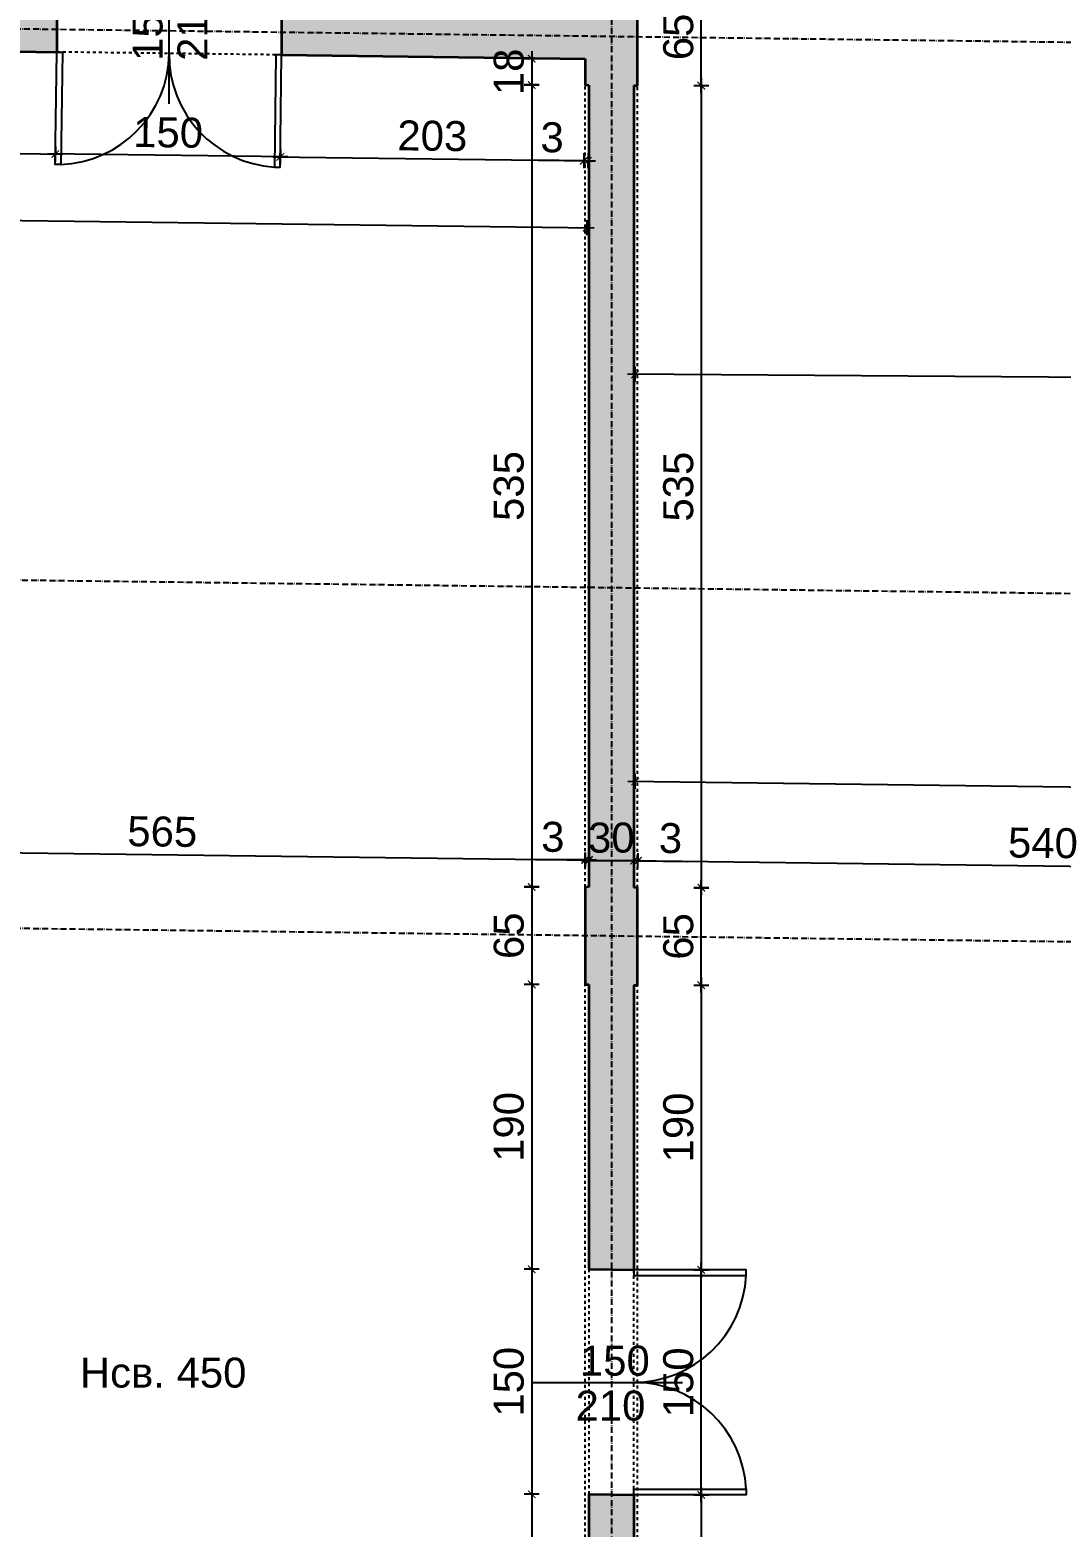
# Model space of a CAD drawing. Header units: inches. Extents: x -72385 to 39588, y -6525 to 66685.
# Drawn here: x -42713 to -42025, y 8388 to 9387 of the extents above; entities that cross this region are included whole.
import ezdxf

# ---------------------------------------------------------------- set-up
doc = ezdxf.new("R2010")
doc.units = ezdxf.units.IN
doc.header["$MEASUREMENT"] = 0
doc.linetypes.add('DashDot', pattern=[0.6, 0.4, -0.1, 0, -0.1])
doc.linetypes.add('Hidden', pattern=[0.4, 0.2, -0.2])
for name, color, linetype, lineweight in [('Врати', 251, 'Continuous', 25), ('Линия на разрез', 252, 'DashDot', 25), ('Надписи Hсв', 252, 'Continuous', 25), ('Надписи врати', 252, 'Continuous', 25), ('Надписи коти вътрешни', 252, 'Continuous', 25), ('Оси', 252, 'DashDot', 25), ('Пунктир', 253, 'Hidden', 25), ('Разрезни линии', 7, 'Continuous', 35), ('Щрих стени', 254, 'Continuous', 25)]:
    doc.layers.add(name, color=color, linetype=linetype, lineweight=lineweight)
doc.styles.add('Arial Regular', font='arial.ttf')
doc.styles.get("Standard").update_dxf_attribs({"font": 'arial.ttf'})
doc.dimstyles.new('Annotative', dxfattribs={"dimscale": 0, "dimtxt": 20, "dimasz": 5, "dimexe": 5, "dimexo": 5, "dimgap": 5, "dimtad": 1, "dimdec": 0, "dimzin": 0, "dimdsep": 46, "dimtxsty": 'Standard', "dimblk": 'ARCHTICK', "dimcen": 5, "dimdle": 5, "dimadec": 0, "dimazin": 0, "dimtfac": 1, "dimtdec": 0, "dimtofl": 0, "dimtmove": 0, "dimatfit": 3, "dimldrblk": 'ARCHTICK', "dimfxl": 5, "dimfxlon": 1, "dimtolj": 1, "dimtzin": 0, "dimarcsym": 1})

# ---------------------------------------------------------------- blocks, each defined once
blk = doc.blocks.new('_ArchTick')
at = {"color": 0, "linetype": 'ByBlock', "const_width": 0.15}
blk.add_lwpolyline([(-0.5, -0.5), (0.5, 0.5)], dxfattribs=at)
blk = doc.blocks.new('*D1494')
at = {"layer": 'Defpoints', "color": 0, "ltscale": 50, "transparency": 16777216}
for p in [(-42907.34, 9375.14), (-42694.84, 9372.44), (-42695.7, 9304.42)]:
    blk.add_point(p, dxfattribs=at)
at = {"layer": 'Надписи коти вътрешни', "color": 0, "lineweight": -2, "ltscale": 50, "transparency": 16777216}
for p, q in [((-42908.14, 9312.13), (-42908.27, 9302.13)), ((-42695.64, 9309.42), (-42695.77, 9299.42)), ((-42913.2, 9307.19), (-42690.7, 9304.36))]:
    blk.add_line(p, q, dxfattribs=at)
at = {"layer": 'Надписи коти вътрешни', "color": 0, "lineweight": -2, "ltscale": 50, "transparency": 16777216, "xscale": 5, "yscale": 5, "zscale": 5}
for p, rotation in [((-42908.2, 9307.13), 179.2706286525487), ((-42695.7, 9304.42), 359.2706286525487)]:
    blk.add_blockref('_ArchTick', p, dxfattribs=dict(at, rotation=rotation))
at = {"layer": 'Надписи коти вътрешни', "color": 0, "ltscale": 50, "transparency": 16777216, "insert": (-42801.76, 9320.99), "char_height": 20, "attachment_point": 5, "rotation": 359.27063}
blk.add_mtext('\\A1;213', dxfattribs=at)
blk = doc.blocks.new('*D1493')
at = {"layer": 'Defpoints', "color": 0, "ltscale": 50, "transparency": 16777216}
for p in [(-42342.34, 9350.45), (-42339.83, 9350.42), (-42340.48, 9299.9)]:
    blk.add_point(p, dxfattribs=at)
at = {"layer": 'Надписи коти вътрешни', "color": 0, "lineweight": -2, "ltscale": 50, "transparency": 16777216}
for p, q in [((-42342.98, 9299.93), (-42376.07, 9300.36)), ((-42342.92, 9304.93), (-42343.04, 9294.93)), ((-42340.41, 9304.9), (-42340.54, 9294.9)), ((-42340.48, 9299.9), (-42335.48, 9299.84))]:
    blk.add_line(p, q, dxfattribs=at)
at = {"layer": 'Надписи коти вътрешни', "color": 0, "lineweight": -2, "ltscale": 50, "transparency": 16777216, "xscale": 5, "yscale": 5, "zscale": 5}
for p, rotation in [((-42342.98, 9299.93), 359.270628651513), ((-42340.48, 9299.9), 179.270628651513)]:
    blk.add_blockref('_ArchTick', p, dxfattribs=dict(at, rotation=rotation))
at = {"layer": 'Надписи коти вътрешни', "color": 0, "ltscale": 50, "transparency": 16777216, "insert": (-42364.33, 9315.43), "char_height": 20, "attachment_point": 5, "rotation": 359.27063}
blk.add_mtext('\\A1;3', dxfattribs=at)
blk = doc.blocks.new('*D1495')
at = {"layer": 'Defpoints', "color": 0, "ltscale": 50, "transparency": 16777216}
for p in [(-42694.84, 9372.44), (-42544.84, 9370.53), (-42695.7, 9304.42)]:
    blk.add_point(p, dxfattribs=at)
at = {"layer": 'Надписи коти вътрешни', "color": 0, "lineweight": -2, "ltscale": 50, "transparency": 16777216}
for p, q in [((-42695.64, 9309.42), (-42695.77, 9299.42)), ((-42540.7, 9302.45), (-42700.7, 9304.49)), ((-42545.64, 9307.51), (-42545.77, 9297.52))]:
    blk.add_line(p, q, dxfattribs=at)
at = {"layer": 'Надписи коти вътрешни', "color": 0, "lineweight": -2, "ltscale": 50, "transparency": 16777216, "xscale": 5, "yscale": 5, "zscale": 5}
for p, rotation in [((-42695.7, 9304.42), 179.270628652549), ((-42545.7, 9302.51), 359.270628652549)]:
    blk.add_blockref('_ArchTick', p, dxfattribs=dict(at, rotation=rotation))
at = {"layer": 'Надписи коти вътрешни', "color": 0, "ltscale": 50, "transparency": 16777216, "insert": (-42620.51, 9318.68), "char_height": 20, "attachment_point": 5, "rotation": 359.27063}
blk.add_mtext('\\A1;150', dxfattribs=at)
blk = doc.blocks.new('*D1496')
at = {"layer": 'Defpoints', "color": 0, "ltscale": 50, "transparency": 16777216}
for p in [(-42544.84, 9370.53), (-42342.34, 9367.95), (-42343.2, 9299.94)]:
    blk.add_point(p, dxfattribs=at)
at = {"layer": 'Надписи коти вътрешни', "color": 0, "lineweight": -2, "ltscale": 50, "transparency": 16777216}
for p, q in [((-42550.7, 9302.58), (-42338.2, 9299.87)), ((-42545.64, 9307.51), (-42545.77, 9297.52)), ((-42343.14, 9304.94), (-42343.27, 9294.94))]:
    blk.add_line(p, q, dxfattribs=at)
at = {"layer": 'Надписи коти вътрешни', "color": 0, "lineweight": -2, "ltscale": 50, "transparency": 16777216, "xscale": 5, "yscale": 5, "zscale": 5}
for p, rotation in [((-42545.7, 9302.51), 179.2706286525488), ((-42343.2, 9299.94), 359.2706286525489)]:
    blk.add_blockref('_ArchTick', p, dxfattribs=dict(at, rotation=rotation))
at = {"layer": 'Надписи коти вътрешни', "color": 0, "ltscale": 50, "transparency": 16777216, "insert": (-42444.26, 9316.44), "char_height": 20, "attachment_point": 5, "rotation": 359.27063}
blk.add_mtext('\\A1;203', dxfattribs=at)
blk = doc.blocks.new('*D4518')
at = {"layer": 'Defpoints', "color": 0, "ltscale": 50, "transparency": 16777216}
for p in [(-42342.11, 8833.47), (-42907.34, 8822.6), (-42342.34, 8815.41)]:
    blk.add_point(p, dxfattribs=at)
at = {"layer": 'Надписи коти вътрешни', "color": 0, "lineweight": -2, "ltscale": 50, "transparency": 16777216}
for p, q in [((-42912.11, 8840.73), (-42337.11, 8833.41)), ((-42907.17, 8835.66), (-42907.04, 8845.66)), ((-42342.17, 8828.47), (-42342.04, 8838.47))]:
    blk.add_line(p, q, dxfattribs=at)
at = {"layer": 'Надписи коти вътрешни', "color": 0, "lineweight": -2, "ltscale": 50, "transparency": 16777216, "xscale": 5, "yscale": 5, "zscale": 5}
for p, rotation in [((-42907.11, 8840.66), 179.2706286525477), ((-42342.11, 8833.47), 359.2706286525477)]:
    blk.add_blockref('_ArchTick', p, dxfattribs=dict(at, rotation=rotation))
at = {"layer": 'Надписи коти вътрешни', "color": 0, "ltscale": 50, "transparency": 16777216, "insert": (-42624.41, 8852.28), "char_height": 20, "attachment_point": 5, "rotation": 359.27063}
blk.add_mtext('\\A1;565', dxfattribs=at)
blk = doc.blocks.new('*D4519')
at = {"layer": 'Defpoints', "color": 0, "ltscale": 50, "transparency": 16777216}
for p in [(-42342.34, 8833.53), (-42342.34, 8815.41), (-42339.84, 8815.37)]:
    blk.add_point(p, dxfattribs=at)
at = {"layer": 'Надписи коти вътрешни', "color": 0, "lineweight": -2, "ltscale": 50, "transparency": 16777216}
for p, q in [((-42342.34, 8833.53), (-42375.43, 8833.53)), ((-42342.34, 8828.53), (-42342.34, 8838.53)), ((-42339.84, 8828.53), (-42339.84, 8838.53)), ((-42339.84, 8833.53), (-42334.84, 8833.53))]:
    blk.add_line(p, q, dxfattribs=at)
at = {"layer": 'Надписи коти вътрешни', "color": 0, "lineweight": -2, "ltscale": 50, "transparency": 16777216, "xscale": 5, "yscale": 5, "zscale": 5}
blk.add_blockref('_ArchTick', (-42342.34, 8833.53), dxfattribs=at)
at = {"layer": 'Надписи коти вътрешни', "color": 0, "lineweight": -2, "ltscale": 50, "transparency": 16777216, "xscale": 5, "yscale": 5, "zscale": 5, "rotation": 180}
blk.add_blockref('_ArchTick', (-42339.84, 8833.53), dxfattribs=at)
at = {"layer": 'Надписи коти вътрешни', "color": 0, "ltscale": 50, "transparency": 16777216, "insert": (-42363.89, 8848.75), "char_height": 20, "attachment_point": 5}
blk.add_mtext('\\A1;3', dxfattribs=at)
blk = doc.blocks.new('*D1526')
at = {"layer": 'Defpoints', "color": 0, "ltscale": 50, "transparency": 16777216}
for p in [(-45339.84, 9406.11), (-42339.84, 9367.86), (-42341.27, 9255.27)]:
    blk.add_point(p, dxfattribs=at)
at = {"layer": 'Надписи коти вътрешни', "color": 0, "lineweight": -2, "ltscale": 50, "transparency": 16777216}
for p, q in [((-45341.21, 9298.52), (-45341.34, 9288.52)), ((-45346.27, 9293.59), (-42336.27, 9255.21)), ((-42341.21, 9260.27), (-42341.34, 9250.27))]:
    blk.add_line(p, q, dxfattribs=at)
at = {"layer": 'Надписи коти вътрешни', "color": 0, "lineweight": -2, "ltscale": 50, "transparency": 16777216, "xscale": 5, "yscale": 5, "zscale": 5}
for p, rotation in [((-45341.27, 9293.52), 179.2695628620502), ((-42341.27, 9255.27), 359.2695628620502)]:
    blk.add_blockref('_ArchTick', p, dxfattribs=dict(at, rotation=rotation))
at = {"layer": 'Надписи коти вътрешни', "color": 0, "ltscale": 50, "transparency": 16777216, "insert": (-43841.08, 9289.62), "char_height": 20, "attachment_point": 5, "rotation": 359.26956}
blk.add_mtext('\\A1;3000', dxfattribs=at)
blk = doc.blocks.new('*D1527')
at = {"layer": 'Defpoints', "color": 0, "ltscale": 50, "transparency": 16777216}
for p in [(-42339.84, 8410.34), (-42377.98, 8225.33), (-42339.84, 8225.33)]:
    blk.add_point(p, dxfattribs=at)
at = {"layer": 'Надписи коти вътрешни', "color": 0, "lineweight": -2, "ltscale": 50, "transparency": 16777216}
for p, q in [((-42372.98, 8410.34), (-42382.98, 8410.34)), ((-42377.98, 8415.34), (-42377.98, 8220.33)), ((-42372.98, 8225.33), (-42382.98, 8225.33))]:
    blk.add_line(p, q, dxfattribs=at)
at = {"layer": 'Надписи коти вътрешни', "color": 0, "lineweight": -2, "ltscale": 50, "transparency": 16777216, "xscale": 5, "yscale": 5, "zscale": 5}
for p, rotation in [((-42377.98, 8410.34), 90), ((-42377.98, 8225.33), 270)]:
    blk.add_blockref('_ArchTick', p, dxfattribs=dict(at, rotation=rotation))
at = {"layer": 'Надписи коти вътрешни', "color": 0, "ltscale": 50, "transparency": 16777216, "insert": (-42393.19, 8317.83), "char_height": 20, "attachment_point": 5, "rotation": 90}
blk.add_mtext('\\A1;185', dxfattribs=at)
blk = doc.blocks.new('*D1528')
at = {"layer": 'Defpoints', "color": 0, "ltscale": 50, "transparency": 16777216}
for p in [(-42339.84, 8560.35), (-42377.98, 8410.34), (-42339.84, 8410.34)]:
    blk.add_point(p, dxfattribs=at)
at = {"layer": 'Надписи коти вътрешни', "color": 0, "lineweight": -2, "ltscale": 50, "transparency": 16777216}
for p, q in [((-42372.98, 8560.35), (-42382.98, 8560.35)), ((-42377.98, 8565.35), (-42377.98, 8405.34)), ((-42372.98, 8410.34), (-42382.98, 8410.34))]:
    blk.add_line(p, q, dxfattribs=at)
at = {"layer": 'Надписи коти вътрешни', "color": 0, "lineweight": -2, "ltscale": 50, "transparency": 16777216, "xscale": 5, "yscale": 5, "zscale": 5}
for p, rotation in [((-42377.98, 8560.35), 90), ((-42377.98, 8410.34), 270)]:
    blk.add_blockref('_ArchTick', p, dxfattribs=dict(at, rotation=rotation))
at = {"layer": 'Надписи коти вътрешни', "color": 0, "ltscale": 50, "transparency": 16777216, "insert": (-42393.19, 8485.35), "char_height": 20, "attachment_point": 5, "rotation": 90}
blk.add_mtext('\\A1;150', dxfattribs=at)
blk = doc.blocks.new('*D1529')
at = {"layer": 'Defpoints', "color": 0, "ltscale": 50, "transparency": 16777216}
for p in [(-42339.84, 8750.37), (-42377.98, 8560.35), (-42339.84, 8560.35)]:
    blk.add_point(p, dxfattribs=at)
at = {"layer": 'Надписи коти вътрешни', "color": 0, "lineweight": -2, "ltscale": 50, "transparency": 16777216}
for p, q in [((-42372.98, 8750.37), (-42382.98, 8750.37)), ((-42377.98, 8755.37), (-42377.98, 8555.35)), ((-42372.98, 8560.35), (-42382.98, 8560.35))]:
    blk.add_line(p, q, dxfattribs=at)
at = {"layer": 'Надписи коти вътрешни', "color": 0, "lineweight": -2, "ltscale": 50, "transparency": 16777216, "xscale": 5, "yscale": 5, "zscale": 5}
for p, rotation in [((-42377.98, 8750.37), 90), ((-42377.98, 8560.35), 270)]:
    blk.add_blockref('_ArchTick', p, dxfattribs=dict(at, rotation=rotation))
at = {"layer": 'Надписи коти вътрешни', "color": 0, "ltscale": 50, "transparency": 16777216, "insert": (-42393.19, 8655.36), "char_height": 20, "attachment_point": 5, "rotation": 90}
blk.add_mtext('\\A1;190', dxfattribs=at)
blk = doc.blocks.new('*D1530')
at = {"layer": 'Defpoints', "color": 0, "ltscale": 50, "transparency": 16777216}
for p in [(-42342.34, 8815.41), (-42377.98, 8750.4), (-42342.34, 8750.4)]:
    blk.add_point(p, dxfattribs=at)
at = {"layer": 'Надписи коти вътрешни', "color": 0, "lineweight": -2, "ltscale": 50, "transparency": 16777216}
for p, q in [((-42377.98, 8820.41), (-42377.98, 8745.4)), ((-42372.98, 8815.41), (-42382.98, 8815.41)), ((-42372.98, 8750.4), (-42382.98, 8750.4))]:
    blk.add_line(p, q, dxfattribs=at)
at = {"layer": 'Надписи коти вътрешни', "color": 0, "lineweight": -2, "ltscale": 50, "transparency": 16777216, "xscale": 5, "yscale": 5, "zscale": 5}
for p, rotation in [((-42377.98, 8815.41), 90), ((-42377.98, 8750.4), 270)]:
    blk.add_blockref('_ArchTick', p, dxfattribs=dict(at, rotation=rotation))
at = {"layer": 'Надписи коти вътрешни', "color": 0, "ltscale": 50, "transparency": 16777216, "insert": (-42393.19, 8782.9), "char_height": 20, "attachment_point": 5, "rotation": 90}
blk.add_mtext('\\A1;65', dxfattribs=at)
blk = doc.blocks.new('*D1531')
at = {"layer": 'Defpoints', "color": 0, "ltscale": 50, "transparency": 16777216}
for p in [(-42339.84, 9350.42), (-42377.98, 8815.37), (-42339.84, 8815.37)]:
    blk.add_point(p, dxfattribs=at)
at = {"layer": 'Надписи коти вътрешни', "color": 0, "lineweight": -2, "ltscale": 50, "transparency": 16777216}
for p, q in [((-42372.98, 9350.42), (-42382.98, 9350.42)), ((-42377.98, 9355.42), (-42377.98, 8810.37)), ((-42372.98, 8815.37), (-42382.98, 8815.37))]:
    blk.add_line(p, q, dxfattribs=at)
at = {"layer": 'Надписи коти вътрешни', "color": 0, "lineweight": -2, "ltscale": 50, "transparency": 16777216, "xscale": 5, "yscale": 5, "zscale": 5}
for p, rotation in [((-42377.98, 9350.42), 90), ((-42377.98, 8815.37), 270)]:
    blk.add_blockref('_ArchTick', p, dxfattribs=dict(at, rotation=rotation))
at = {"layer": 'Надписи коти вътрешни', "color": 0, "ltscale": 50, "transparency": 16777216, "insert": (-42393.2, 9082.9), "char_height": 20, "attachment_point": 5, "rotation": 90}
blk.add_mtext('\\A1;535', dxfattribs=at)
blk = doc.blocks.new('*D4155')
at = {"layer": 'Defpoints', "color": 0, "ltscale": 50, "transparency": 16777216}
for p in [(-42342.34, 9367.95), (-42377.98, 9350.45), (-42342.34, 9350.45)]:
    blk.add_point(p, dxfattribs=at)
at = {"layer": 'Надписи коти вътрешни', "color": 0, "lineweight": -2, "ltscale": 50, "transparency": 16777216}
for p, q in [((-42377.98, 9372.95), (-42377.98, 9345.45)), ((-42372.98, 9367.95), (-42382.98, 9367.95)), ((-42372.98, 9350.45), (-42382.98, 9350.45))]:
    blk.add_line(p, q, dxfattribs=at)
at = {"layer": 'Надписи коти вътрешни', "color": 0, "lineweight": -2, "ltscale": 50, "transparency": 16777216, "xscale": 5, "yscale": 5, "zscale": 5}
for p, rotation in [((-42377.98, 9367.95), 90), ((-42377.98, 9350.45), 270)]:
    blk.add_blockref('_ArchTick', p, dxfattribs=dict(at, rotation=rotation))
at = {"layer": 'Надписи коти вътрешни', "color": 0, "ltscale": 50, "transparency": 16777216, "insert": (-42393.19, 9359.2), "char_height": 20, "attachment_point": 5, "rotation": 90}
blk.add_mtext('\\A1;18', dxfattribs=at)
blk = doc.blocks.new('*D1546')
at = {"layer": 'Defpoints', "color": 0, "ltscale": 50, "transparency": 16777216}
for p in [(-42307.34, 9415.01), (-42264.89, 9415.01), (-42307.34, 9350)]:
    blk.add_point(p, dxfattribs=at)
at = {"layer": 'Надписи коти вътрешни', "color": 0, "lineweight": -2, "ltscale": 50, "transparency": 16777216}
for p, q in [((-42264.89, 9345), (-42264.89, 9420.01)), ((-42269.89, 9415.01), (-42259.89, 9415.01)), ((-42269.89, 9350), (-42259.89, 9350))]:
    blk.add_line(p, q, dxfattribs=at)
at = {"layer": 'Надписи коти вътрешни', "color": 0, "lineweight": -2, "ltscale": 50, "transparency": 16777216, "xscale": 5, "yscale": 5, "zscale": 5}
for p, rotation in [((-42264.89, 9415.01), 90), ((-42264.89, 9350), 270)]:
    blk.add_blockref('_ArchTick', p, dxfattribs=dict(at, rotation=rotation))
at = {"layer": 'Надписи коти вътрешни', "color": 0, "ltscale": 50, "transparency": 16777216, "insert": (-42280.1, 9382.51), "char_height": 20, "attachment_point": 5, "rotation": 90}
blk.add_mtext('\\A1;65', dxfattribs=at)
blk = doc.blocks.new('*D1547')
at = {"layer": 'Defpoints', "color": 0, "ltscale": 50, "transparency": 16777216}
for p in [(-42309.84, 9350.04), (-42309.84, 8814.99), (-42264.89, 8814.99)]:
    blk.add_point(p, dxfattribs=at)
at = {"layer": 'Надписи коти вътрешни', "color": 0, "lineweight": -2, "ltscale": 50, "transparency": 16777216}
for p, q in [((-42269.89, 9350.04), (-42259.89, 9350.04)), ((-42264.89, 9355.04), (-42264.89, 8809.99)), ((-42269.89, 8814.99), (-42259.89, 8814.99))]:
    blk.add_line(p, q, dxfattribs=at)
at = {"layer": 'Надписи коти вътрешни', "color": 0, "lineweight": -2, "ltscale": 50, "transparency": 16777216, "xscale": 5, "yscale": 5, "zscale": 5}
for p, rotation in [((-42264.89, 9350.04), 90), ((-42264.89, 8814.99), 270)]:
    blk.add_blockref('_ArchTick', p, dxfattribs=dict(at, rotation=rotation))
at = {"layer": 'Надписи коти вътрешни', "color": 0, "ltscale": 50, "transparency": 16777216, "insert": (-42280.11, 9082.51), "char_height": 20, "attachment_point": 5, "rotation": 90}
blk.add_mtext('\\A1;535', dxfattribs=at)
blk = doc.blocks.new('*D1548')
at = {"layer": 'Defpoints', "color": 0, "ltscale": 50, "transparency": 16777216}
for p in [(-42307.34, 8814.96), (-42264.89, 8814.96), (-42307.34, 8749.95)]:
    blk.add_point(p, dxfattribs=at)
at = {"layer": 'Надписи коти вътрешни', "color": 0, "lineweight": -2, "ltscale": 50, "transparency": 16777216}
for p, q in [((-42264.89, 8744.95), (-42264.89, 8819.96)), ((-42269.89, 8814.96), (-42259.89, 8814.96)), ((-42269.89, 8749.95), (-42259.89, 8749.95))]:
    blk.add_line(p, q, dxfattribs=at)
at = {"layer": 'Надписи коти вътрешни', "color": 0, "lineweight": -2, "ltscale": 50, "transparency": 16777216, "xscale": 5, "yscale": 5, "zscale": 5}
for p, rotation in [((-42264.89, 8814.96), 90), ((-42264.89, 8749.95), 270)]:
    blk.add_blockref('_ArchTick', p, dxfattribs=dict(at, rotation=rotation))
at = {"layer": 'Надписи коти вътрешни', "color": 0, "ltscale": 50, "transparency": 16777216, "insert": (-42280.1, 8782.46), "char_height": 20, "attachment_point": 5, "rotation": 90}
blk.add_mtext('\\A1;65', dxfattribs=at)
blk = doc.blocks.new('*D1549')
at = {"layer": 'Defpoints', "color": 0, "ltscale": 50, "transparency": 16777216}
for p in [(-42309.84, 8749.99), (-42309.84, 8559.97), (-42264.89, 8559.97)]:
    blk.add_point(p, dxfattribs=at)
at = {"layer": 'Надписи коти вътрешни', "color": 0, "lineweight": -2, "ltscale": 50, "transparency": 16777216}
for p, q in [((-42269.89, 8749.99), (-42259.89, 8749.99)), ((-42264.89, 8754.99), (-42264.89, 8554.97)), ((-42269.89, 8559.97), (-42259.89, 8559.97))]:
    blk.add_line(p, q, dxfattribs=at)
at = {"layer": 'Надписи коти вътрешни', "color": 0, "lineweight": -2, "ltscale": 50, "transparency": 16777216, "xscale": 5, "yscale": 5, "zscale": 5}
for p, rotation in [((-42264.89, 8749.99), 90), ((-42264.89, 8559.97), 270)]:
    blk.add_blockref('_ArchTick', p, dxfattribs=dict(at, rotation=rotation))
at = {"layer": 'Надписи коти вътрешни', "color": 0, "ltscale": 50, "transparency": 16777216, "insert": (-42280.1, 8654.98), "char_height": 20, "attachment_point": 5, "rotation": 90}
blk.add_mtext('\\A1;190', dxfattribs=at)
blk = doc.blocks.new('*D1550')
at = {"layer": 'Defpoints', "color": 0, "ltscale": 50, "transparency": 16777216}
for p in [(-42309.84, 8559.97), (-42264.89, 8559.97), (-42309.84, 8409.96)]:
    blk.add_point(p, dxfattribs=at)
at = {"layer": 'Надписи коти вътрешни', "color": 0, "lineweight": -2, "ltscale": 50, "transparency": 16777216}
for p, q in [((-42269.89, 8559.97), (-42259.89, 8559.97)), ((-42264.89, 8404.96), (-42264.89, 8564.97)), ((-42269.89, 8409.96), (-42259.89, 8409.96))]:
    blk.add_line(p, q, dxfattribs=at)
at = {"layer": 'Надписи коти вътрешни', "color": 0, "lineweight": -2, "ltscale": 50, "transparency": 16777216, "xscale": 5, "yscale": 5, "zscale": 5}
for p, rotation in [((-42264.89, 8559.97), 90), ((-42264.89, 8409.96), 270)]:
    blk.add_blockref('_ArchTick', p, dxfattribs=dict(at, rotation=rotation))
at = {"layer": 'Надписи коти вътрешни', "color": 0, "ltscale": 50, "transparency": 16777216, "insert": (-42280.1, 8484.96), "char_height": 20, "attachment_point": 5, "rotation": 90}
blk.add_mtext('\\A1;150', dxfattribs=at)
blk = doc.blocks.new('*D1551')
at = {"layer": 'Defpoints', "color": 0, "ltscale": 50, "transparency": 16777216}
for p in [(-42309.84, 8409.96), (-42309.84, 8224.94), (-42264.89, 8224.94)]:
    blk.add_point(p, dxfattribs=at)
at = {"layer": 'Надписи коти вътрешни', "color": 0, "lineweight": -2, "ltscale": 50, "transparency": 16777216}
for p, q in [((-42269.89, 8409.96), (-42259.89, 8409.96)), ((-42264.89, 8414.96), (-42264.89, 8219.94)), ((-42269.89, 8224.94), (-42259.89, 8224.94))]:
    blk.add_line(p, q, dxfattribs=at)
at = {"layer": 'Надписи коти вътрешни', "color": 0, "lineweight": -2, "ltscale": 50, "transparency": 16777216, "xscale": 5, "yscale": 5, "zscale": 5}
for p, rotation in [((-42264.89, 8409.96), 90), ((-42264.89, 8224.94), 270)]:
    blk.add_blockref('_ArchTick', p, dxfattribs=dict(at, rotation=rotation))
at = {"layer": 'Надписи коти вътрешни', "color": 0, "ltscale": 50, "transparency": 16777216, "insert": (-42280.1, 8317.45), "char_height": 20, "attachment_point": 5, "rotation": 90}
blk.add_mtext('\\A1;185', dxfattribs=at)
blk = doc.blocks.new('*D4160')
at = {"layer": 'Defpoints', "color": 0, "ltscale": 50, "transparency": 16777216}
for p in [(-42307.11, 8832.93), (-42309.84, 8814.99), (-42307.34, 8814.96)]:
    blk.add_point(p, dxfattribs=at)
at = {"layer": 'Надписи коти вътрешни', "color": 0, "lineweight": -2, "ltscale": 50, "transparency": 16777216}
for p, q in [((-42309.61, 8832.97), (-42314.61, 8833.03)), ((-42309.67, 8827.97), (-42309.54, 8837.96)), ((-42307.17, 8827.93), (-42307.04, 8837.93)), ((-42307.11, 8832.93), (-42274.01, 8832.51))]:
    blk.add_line(p, q, dxfattribs=at)
at = {"layer": 'Надписи коти вътрешни', "color": 0, "lineweight": -2, "ltscale": 50, "transparency": 16777216, "xscale": 5, "yscale": 5, "zscale": 5}
for p, rotation in [((-42309.61, 8832.97), 359.2706286525879), ((-42307.11, 8832.93), 179.2706286525879)]:
    blk.add_blockref('_ArchTick', p, dxfattribs=dict(at, rotation=rotation))
at = {"layer": 'Надписи коти вътрешни', "color": 0, "ltscale": 50, "transparency": 16777216, "insert": (-42285.37, 8847.88), "char_height": 20, "attachment_point": 5, "rotation": 359.27063}
blk.add_mtext('\\A1;3', dxfattribs=at)
blk = doc.blocks.new('*D5398')
at = {"layer": 'Defpoints', "color": 0, "ltscale": 50, "transparency": 16777216}
for p in [(-41767.11, 8826.06), (-42307.34, 8814.96), (-41767.34, 8808.09)]:
    blk.add_point(p, dxfattribs=at)
at = {"layer": 'Надписи коти вътрешни', "color": 0, "lineweight": -2, "ltscale": 50, "transparency": 16777216}
for p, q in [((-42312.11, 8833), (-41762.11, 8826)), ((-42307.17, 8827.93), (-42307.04, 8837.93)), ((-41767.17, 8821.06), (-41767.04, 8831.06))]:
    blk.add_line(p, q, dxfattribs=at)
at = {"layer": 'Надписи коти вътрешни', "color": 0, "lineweight": -2, "ltscale": 50, "transparency": 16777216, "xscale": 5, "yscale": 5, "zscale": 5}
for p, rotation in [((-42307.11, 8832.93), 179.2706286525482), ((-41767.11, 8826.06), 359.2706286525482)]:
    blk.add_blockref('_ArchTick', p, dxfattribs=dict(at, rotation=rotation))
at = {"layer": 'Надписи коти вътрешни', "color": 0, "ltscale": 50, "transparency": 16777216, "insert": (-42036.91, 8844.71), "char_height": 20, "attachment_point": 5, "rotation": 359.27063}
blk.add_mtext('\\A1;540', dxfattribs=at)
blk = doc.blocks.new('*D4530')
at = {"layer": 'Defpoints', "color": 0, "ltscale": 50, "transparency": 16777216}
for p in [(-41141.44, 8870.99), (-42309.84, 8814.99), (-41142.34, 8800.13)]:
    blk.add_point(p, dxfattribs=at)
at = {"layer": 'Надписи коти вътрешни', "color": 0, "lineweight": -2, "ltscale": 50, "transparency": 16777216}
for p, q in [((-42309, 8880.86), (-42308.87, 8890.86)), ((-42313.93, 8885.92), (-41136.44, 8870.93)), ((-41141.5, 8865.99), (-41141.37, 8875.99))]:
    blk.add_line(p, q, dxfattribs=at)
at = {"layer": 'Надписи коти вътрешни', "color": 0, "lineweight": -2, "ltscale": 50, "transparency": 16777216, "xscale": 5, "yscale": 5, "zscale": 5}
for p, rotation in [((-42308.94, 8885.86), 179.2706286525475), ((-41141.44, 8870.99), 359.2706286525474)]:
    blk.add_blockref('_ArchTick', p, dxfattribs=dict(at, rotation=rotation))
at = {"layer": 'Надписи коти вътрешни', "color": 0, "ltscale": 50, "transparency": 16777216, "insert": (-41724.99, 8893.64), "char_height": 20, "attachment_point": 5, "rotation": 359.27063}
blk.add_mtext('\\A1;1168', dxfattribs=at)
blk = doc.blocks.new('*D8263')
at = {"layer": 'Defpoints', "color": 0, "ltscale": 50, "transparency": 16777216}
for p in [(-42308.97, 9157.41), (-42309.84, 9033.63), (-41197.34, 9025.85)]:
    blk.add_point(p, dxfattribs=at)
at = {"layer": 'Надписи коти вътрешни', "color": 0, "lineweight": -2, "ltscale": 50, "transparency": 16777216}
for p, q in [((-42309.01, 9152.41), (-42308.94, 9162.41)), ((-41191.47, 9149.6), (-42313.97, 9157.45)), ((-41196.51, 9144.63), (-41196.44, 9154.63))]:
    blk.add_line(p, q, dxfattribs=at)
at = {"layer": 'Надписи коти вътрешни', "color": 0, "lineweight": -2, "ltscale": 50, "transparency": 16777216, "xscale": 5, "yscale": 5, "zscale": 5}
for p, rotation in [((-42308.97, 9157.41), 179.5992927569844), ((-41196.47, 9149.63), 359.5992927569844)]:
    blk.add_blockref('_ArchTick', p, dxfattribs=dict(at, rotation=rotation))
at = {"layer": 'Надписи коти вътрешни', "color": 0, "ltscale": 50, "transparency": 16777216, "insert": (-41652.31, 9168.04), "char_height": 20, "attachment_point": 5, "rotation": 359.59929}
blk.add_mtext('\\A1;1113', dxfattribs=at)
blk = doc.blocks.new('*D8110')
at = {"layer": 'Defpoints', "color": 0, "ltscale": 10, "transparency": 16777216}
for p in [(-42339.84, 8890.56), (-42309.84, 8890.56), (-42309.84, 8833)]:
    blk.add_point(p, dxfattribs=at)
at = {"layer": 'Надписи коти вътрешни', "color": 0, "lineweight": -2, "ltscale": 10, "transparency": 16777216}
for p, q in [((-42344.84, 8833), (-42304.84, 8833)), ((-42339.84, 8838), (-42339.84, 8828)), ((-42309.84, 8838), (-42309.84, 8828))]:
    blk.add_line(p, q, dxfattribs=at)
at = {"layer": 'Надписи коти вътрешни', "color": 0, "lineweight": -2, "ltscale": 10, "transparency": 16777216, "xscale": 5, "yscale": 5, "zscale": 5, "rotation": 180}
blk.add_blockref('_ArchTick', (-42339.84, 8833), dxfattribs=at)
at = {"layer": 'Надписи коти вътрешни', "color": 0, "lineweight": -2, "ltscale": 10, "transparency": 16777216, "xscale": 5, "yscale": 5, "zscale": 5}
blk.add_blockref('_ArchTick', (-42309.84, 8833), dxfattribs=at)
at = {"layer": 'Надписи коти вътрешни', "color": 0, "ltscale": 10, "transparency": 16777216, "insert": (-42324.84, 8848.22), "char_height": 20, "attachment_point": 5}
blk.add_mtext('\\A1;30', dxfattribs=at)

msp = doc.modelspace()

# ---------------------------------------------------------------- hatches: boundary and pattern name
at = {"layer": 'Щрих стени', "ltscale": 10}
h = msp.add_hatch(color=256, dxfattribs=at)
h.dxf.hatch_style = 1
h.paths.add_polyline_path([(-45319.84, 9453.36), (-45372.34, 9454.03), (-45372.34, 9436.53), (-45449.84, 9437.51), (-45449.84, 9407.51), (-45369.84, 9406.49), (-45369.84, 9196.47), (-45339.84, 9196.09), (-45339.84, 9406.11), (-44772.34, 9398.89), (-44772.34, 9381.38), (-44737.34, 9380.94), (-44737.34, 9398.44), (-44172.34, 9391.25), (-44172.34, 9373.75), (-44137.34, 9373.3), (-44137.34, 9390.8), (-43572.34, 9383.61), (-43572.34, 9366.11), (-43507.34, 9365.28), (-43507.34, 9382.78), (-42942.34, 9375.59), (-42942.34, 9358.09), (-42907.34, 9357.64), (-42907.34, 9375.14), (-42694.84, 9372.44), (-42694.84, 9402.44), (-42907.34, 9405.15), (-42907.34, 9422.65), (-42942.34, 9423.09), (-42967.37, 9423.41), (-42967.37, 9405.91), (-43507.34, 9412.78), (-43507.34, 9430.29), (-43572.34, 9431.11), (-43572.34, 9413.61), (-44137.34, 9420.8), (-44137.34, 9438.31), (-44172.34, 9438.75), (-44197.37, 9439.07), (-44197.37, 9421.57), (-44737.34, 9428.44), (-44737.34, 9445.94), (-44739.84, 9445.98), (-44739.84, 9793.5), (-44769.84, 9793.89), (-44769.84, 9446.36), (-44772.34, 9446.39), (-44772.34, 9428.89), (-45319.84, 9435.86)])
h.paths.add_polyline_path([(-45337.34, 10038.63), (-45372.34, 10039.08), (-45372.34, 9979.07), (-45337.34, 9978.62)])
h.paths.add_polyline_path([(-45037.34, 10034.81), (-45072.34, 10035.26), (-45072.34, 10000.25), (-45037.34, 9999.81)])
h.paths.add_polyline_path([(-44737.34, 10030.99), (-44772.34, 10031.44), (-44772.34, 9971.43), (-44769.84, 9971.4), (-44769.84, 9943.9), (-44739.84, 9943.52), (-44739.84, 9971.02), (-44737.34, 9970.99)])
h.paths.add_polyline_path([(-44437.34, 10027.17), (-44472.34, 10027.62), (-44472.34, 9992.61), (-44437.34, 9992.17)])
h.paths.add_polyline_path([(-44137.34, 10023.35), (-44172.34, 10023.8), (-44172.34, 9963.79), (-44137.34, 9963.35)])
h.paths.add_polyline_path([(-43837.34, 10019.53), (-43872.34, 10019.98), (-43872.34, 9984.98), (-43837.34, 9984.53)])
h.paths.add_polyline_path([(-43507.34, 10015.33), (-43572.34, 10016.16), (-43572.34, 9956.16), (-43507.34, 9955.33)])
h.paths.add_polyline_path([(-43207.34, 10011.51), (-43242.34, 10011.96), (-43242.34, 9976.96), (-43207.34, 9976.51)])
h.paths.add_polyline_path([(-42907.34, 10007.69), (-42942.34, 10008.14), (-42942.34, 9948.13), (-42907.34, 9947.69)])
h.paths.add_polyline_path([(-42607.34, 10003.88), (-42642.34, 10004.32), (-42642.34, 9969.32), (-42607.34, 9968.87)])
h.paths.add_polyline_path([(-42307.34, 10000.06), (-42342.34, 10000.5), (-42342.34, 9940.5), (-42339.84, 9940.46), (-42339.84, 9912.96), (-42309.84, 9912.58), (-42309.84, 9940.08), (-42307.34, 9940.05)])
h.paths.add_polyline_path([(-42307.34, 9415.01), (-42309.84, 9415.04), (-42309.84, 9762.57), (-42339.84, 9762.95), (-42339.84, 9415.42), (-42342.34, 9415.45), (-42342.34, 9397.95), (-42544.84, 9400.53), (-42544.84, 9370.53), (-42342.34, 9367.95), (-42342.34, 9350.45), (-42339.84, 9350.42), (-42339.84, 8815.37), (-42342.34, 8815.41), (-42342.34, 8750.4), (-42339.84, 8750.37), (-42339.84, 8560.35), (-42309.84, 8559.97), (-42309.84, 8749.99), (-42307.34, 8749.95), (-42307.34, 8814.96), (-42309.84, 8814.99), (-42309.84, 9350.04), (-42307.34, 9350)])
h = msp.add_hatch(color=256, dxfattribs=at)
h.dxf.hatch_style = 1
h.paths.add_polyline_path([(-45037.34, 8234.66), (-45072.34, 8235.11), (-45072.34, 8200.11), (-45037.34, 8199.66)])
h.paths.add_polyline_path([(-44737.34, 8255.85), (-44772.34, 8256.29), (-44772.34, 8196.29), (-44737.34, 8195.84)])
h.paths.add_polyline_path([(-44437.34, 8227.03), (-44472.34, 8227.47), (-44472.34, 8192.47), (-44437.34, 8192.02)])
h.paths.add_polyline_path([(-44137.34, 8248.21), (-44172.34, 8248.65), (-44172.34, 8188.65), (-44137.34, 8188.2)])
h.paths.add_polyline_path([(-43837.34, 8219.39), (-43872.34, 8219.83), (-43872.34, 8184.83), (-43837.34, 8184.39)])
h.paths.add_polyline_path([(-43507.34, 8240.19), (-43572.34, 8241.02), (-43572.34, 8181.01), (-43507.34, 8180.18)])
h.paths.add_polyline_path([(-43207.34, 8211.37), (-43242.34, 8211.81), (-43242.34, 8176.81), (-43207.34, 8176.36)])
h.paths.add_polyline_path([(-42907.34, 8232.55), (-42942.34, 8233), (-42942.34, 8172.99), (-42907.34, 8172.55)])
h.paths.add_polyline_path([(-42607.34, 8203.73), (-42642.34, 8204.17), (-42642.34, 8169.17), (-42607.34, 8168.73)])
h.paths.add_polyline_path([(-42307.34, 8224.91), (-42309.84, 8224.94), (-42309.84, 8409.96), (-42339.84, 8410.34), (-42339.84, 8225.33), (-42342.34, 8225.36), (-42342.34, 8165.35), (-42307.34, 8164.91)])
h.paths.add_polyline_path([(-44737.34, 8845.9), (-44772.34, 8846.34), (-44772.34, 8781.34), (-44737.34, 8780.89)])
h.paths.add_polyline_path([(-44137.34, 8838.26), (-44172.34, 8838.7), (-44172.34, 8808.7), (-44197.34, 8809.02), (-44197.34, 8774.02), (-44172.34, 8773.7), (-44137.34, 8773.25)])
h.paths.add_polyline_path([(-43507.34, 8830.24), (-43572.34, 8831.06), (-43572.34, 8766.06), (-43507.34, 8765.23)])
h.paths.add_polyline_path([(-42907.34, 8822.6), (-42942.34, 8823.04), (-42942.34, 8793.04), (-42967.34, 8793.36), (-42967.34, 8758.36), (-42942.34, 8758.04), (-42907.34, 8757.59)])

# ---------------------------------------------------------------- linework, layer by layer
at = {"layer": 'Врати', "ltscale": 50}
for points in [[(-42694.84, 9372.44), (-42691.09, 9372.39), (-42692.04, 9297.39), (-42695.79, 9297.44)], [(-42544.84, 9370.53), (-42548.59, 9370.58), (-42549.54, 9295.58), (-42545.79, 9295.53)], [(-42309.84, 8559.97), (-42309.84, 8556.22), (-42234.83, 8556.22), (-42234.83, 8559.97)], [(-42309.84, 8409.96), (-42309.84, 8413.71), (-42234.83, 8413.71), (-42234.83, 8409.96)]]:
    msp.add_lwpolyline(points, close=True, dxfattribs=at)
for centre, start, end in [((-42694.84, 9372.44), 272.13661, 359.27063), ((-42544.84, 9370.53), 179.27063, 266.40464), ((-42309.84, 8559.97), 270, 357.13402), ((-42309.84, 8409.96), 2.86598, 90)]:
    msp.add_arc(centre, 75.01, start, end, dxfattribs=at)
at = {"layer": 'Линия на разрез', "ltscale": 10}
msp.add_lwpolyline([(-52477.21, 9144.44), (-41314.83, 9002.34), (-41314.83, 8502.3), (-40082.38, 8486.61)], dxfattribs=at)
at = {"layer": 'Надписи врати', "ltscale": 50}
for p, q in [((-42619.76, 9337.86), (-42619.76, 9437.86)), ((-42377.38, 8484.91), (-42277.38, 8484.91))]:
    msp.add_line(p, q, dxfattribs=at)
at = {"layer": 'Оси', "ltscale": 10}
for p, q in [((-42324.84, 10382.81), (-42324.84, 7782.6)), ((-39839.84, 9351.09), (-52699.84, 9514.81))]:
    msp.add_line(p, q, dxfattribs=at)
msp.add_lwpolyline([(-39839.84, 8751.04), (-51384.84, 8898.02), (-51384.84, 9028.03), (-52699.84, 9044.77)], dxfattribs=at)
at = {"layer": 'Пунктир', "ltscale": 10}
for p, q in [((-42544.84, 9370.53), (-42694.84, 9372.44)), ((-42342.34, 8815.41), (-42342.34, 9350.45)), ((-42307.34, 8814.96), (-42307.34, 9350)), ((-42342.34, 8225.36), (-42342.34, 8750.4)), ((-42307.34, 8224.91), (-42307.34, 8749.95)), ((-42339.84, 8560.35), (-42339.84, 8410.34)), ((-42309.84, 8409.96), (-42309.84, 8559.97))]:
    msp.add_line(p, q, dxfattribs=at)
at = {"layer": 'Разрезни линии', "ltscale": 50}
for p, q in [((-42694.84, 9402.44), (-42694.84, 9372.44)), ((-42544.84, 9400.53), (-42544.84, 9370.53)), ((-42907.34, 9375.14), (-42694.84, 9372.44)), ((-42544.84, 9370.53), (-42342.34, 9367.95)), ((-42339.84, 9350.42), (-42339.84, 8815.37)), ((-42309.84, 9350.04), (-42309.84, 8814.99)), ((-42339.84, 8750.37), (-42339.84, 8560.35)), ((-42309.84, 8749.99), (-42309.84, 8559.97)), ((-42339.84, 8560.35), (-42309.84, 8559.97)), ((-42339.84, 8410.34), (-42309.84, 8409.96)), ((-42339.84, 8410.34), (-42339.84, 8225.33)), ((-42309.84, 8409.96), (-42309.84, 8224.94))]:
    msp.add_line(p, q, dxfattribs=at)
for points in [[(-42309.84, 9350.04), (-42307.34, 9350), (-42307.34, 9415.01), (-42309.84, 9415.04)], [(-42342.34, 9367.95), (-42342.34, 9350.45), (-42339.84, 9350.42)], [(-42339.84, 8815.37), (-42342.34, 8815.41), (-42342.34, 8750.4), (-42339.84, 8750.37)], [(-42309.84, 8749.99), (-42307.34, 8749.95), (-42307.34, 8814.96), (-42309.84, 8814.99)]]:
    msp.add_lwpolyline(points, dxfattribs=at)

# ---------------------------------------------------------------- texts
at = {"layer": 'Надписи Hсв', "ltscale": 100, "insert": (-42679.41, 8501.45), "char_height": 20, "width": 180.4891, "attachment_point": 1, "style": 'Arial Regular'}
msp.add_mtext('\\pxt8;Hсв. 450', dxfattribs=at)
at = {"layer": 'Надписи врати', "ltscale": 100, "char_height": 20, "width": 180.4891, "attachment_point": 1, "rotation": 90, "style": 'Arial Regular'}
for s, insert in [('150', (-42644.27, 9366.52)), ('210', (-42614.27, 9366.52))]:
    msp.add_mtext(s, dxfattribs=dict(at, insert=insert))
at = {"layer": 'Надписи врати', "ltscale": 100, "char_height": 20, "width": 180.4891, "attachment_point": 1, "style": 'Arial Regular'}
for s, insert in [('150', (-42345.81, 8509.43)), ('210', (-42348.72, 8479.43))]:
    msp.add_mtext(s, dxfattribs=dict(at, insert=insert))

# ---------------------------------------------------------------- dimensions: what is measured, and where the dimension line sits
at = {"layer": 'Надписи коти вътрешни', "ltscale": 50}
for base, p1, p2, picture, middle in [((-42264.89, 9415.01), (-42307.34, 9350), (-42307.34, 9415.01), '*D1546', (-42280.1, 9382.51)), ((-42377.98, 8815.37), (-42339.84, 9350.42), (-42339.84, 8815.37), '*D1531', (-42393.2, 9082.9)), ((-42264.89, 8814.99), (-42309.84, 9350.04), (-42309.84, 8814.99), '*D1547', (-42280.11, 9082.51)), ((-42377.98, 8750.4), (-42342.34, 8815.41), (-42342.34, 8750.4), '*D1530', (-42393.19, 8782.9)), ((-42264.89, 8814.96), (-42307.34, 8749.95), (-42307.34, 8814.96), '*D1548', (-42280.1, 8782.46)), ((-42377.98, 8560.35), (-42339.84, 8750.37), (-42339.84, 8560.35), '*D1529', (-42393.19, 8655.36)), ((-42264.89, 8559.97), (-42309.84, 8749.99), (-42309.84, 8559.97), '*D1549', (-42280.1, 8654.98)), ((-42377.98, 8410.34), (-42339.84, 8560.35), (-42339.84, 8410.34), '*D1528', (-42393.19, 8485.35)), ((-42377.98, 8225.33), (-42339.84, 8410.34), (-42339.84, 8225.33), '*D1527', (-42393.19, 8317.83)), ((-42264.89, 8224.94), (-42309.84, 8409.96), (-42309.84, 8224.94), '*D1551', (-42280.1, 8317.45))]:
    dim = msp.add_linear_dim(base=base, p1=p1, p2=p2, angle=90, dimstyle='Annotative', override={"dimscale": 0, "dimtix": 0, "dimtofl": 0, "dimtmove": 0, "dimatfit": 3}, dxfattribs=at)
    dim.commit()
    dim.dimension.update_dxf_attribs({"geometry": picture, "text_midpoint": middle})
for p1, p2, distance, picture, middle in [((-45339.84, 9406.11), (-42339.84, 9367.86), -112.6, '*D1526', (-43841.08, 9289.62)), ((-42907.34, 9375.14), (-42694.84, 9372.44), -68.02, '*D1494', (-42801.76, 9320.99)), ((-42544.84, 9370.53), (-42694.84, 9372.44), 68.02, '*D1495', (-42620.51, 9318.68)), ((-42544.84, 9370.53), (-42342.34, 9367.95), -68.02, '*D1496', (-42444.26, 9316.44)), ((-42309.84, 8814.99), (-41142.34, 8800.13), 70.87, '*D4530', (-41724.99, 8893.64)), ((-42907.34, 8822.6), (-42342.34, 8815.41), 18.07, '*D4518', (-42624.41, 8852.28)), ((-42309.84, 8814.99), (-42307.34, 8814.96), 17.97, '*D4160', (-42285.37, 8847.88)), ((-42307.34, 8814.96), (-41767.34, 8808.09), 17.97, '*D5398', (-42036.91, 8844.71)), ((-42309.84, 8409.96), (-42309.84, 8559.97), -44.95, '*D1550', (-42280.1, 8484.96))]:
    dim = msp.add_aligned_dim(p1=p1, p2=p2, distance=distance, dimstyle='Annotative', override={"dimscale": 0, "dimtix": 0, "dimtofl": 0, "dimtmove": 0, "dimatfit": 3}, dxfattribs=at)
    dim.commit()
    dim.dimension.update_dxf_attribs({"geometry": picture, "text_midpoint": middle})
for base, p1, p2, angle, picture, middle, dimtype in [((-42377.9771, 9350.4488), (-42342.3373, 9367.9502), (-42342.3373, 9350.4488), 90, '*D4155', (-42377.9771, 9359.1995), 128), ((-42340.48, 9299.9), (-42342.34, 9350.45), (-42339.83, 9350.42), 359.27063, '*D1493', (-42364.53, 9300.21), 129), ((-42308.97, 9157.41), (-41197.34, 9025.85), (-42309.84, 9033.63), 179.59929, '*D8263', (-41652.42, 9152.82), 129)]:
    dim = msp.add_linear_dim(base=base, p1=p1, p2=p2, angle=angle, dimstyle='Annotative', override={"dimscale": 0, "dimtix": 0, "dimtofl": 0, "dimtmove": 0, "dimatfit": 3}, dxfattribs=at)
    dim.commit()
    dim.dimension.update_dxf_attribs({"geometry": picture, "text_midpoint": middle, "dimtype": dimtype})
at = {"layer": 'Надписи коти вътрешни', "ltscale": 10}
dim = msp.add_linear_dim(base=(-42309.84, 8833), p1=(-42339.84, 8890.56), p2=(-42309.84, 8890.56), angle=0, dimstyle='Annotative', override={"dimscale": 0, "dimtix": 0, "dimtofl": 0, "dimtmove": 0, "dimatfit": 3}, dxfattribs=at)
dim.commit()
dim.dimension.update_dxf_attribs({"geometry": '*D8110', "text_midpoint": (-42324.84, 8833), "dimtype": 129})
at = {"layer": 'Надписи коти вътрешни', "ltscale": 50}
dim = msp.add_linear_dim(base=(-42342.33731907, 8833.53245619), p1=(-42339.83731907, 8815.37360306), p2=(-42342.33731907, 8815.40542961), dimstyle='Annotative', override={"dimscale": 0, "dimtix": 0, "dimtofl": 0, "dimtmove": 0, "dimatfit": 3}, dxfattribs=at)
dim.commit()
dim.dimension.update_dxf_attribs({"geometry": '*D4519', "text_midpoint": (-42363.88575018, 8848.75073722)})

doc.saveas('drawing.dxf')
